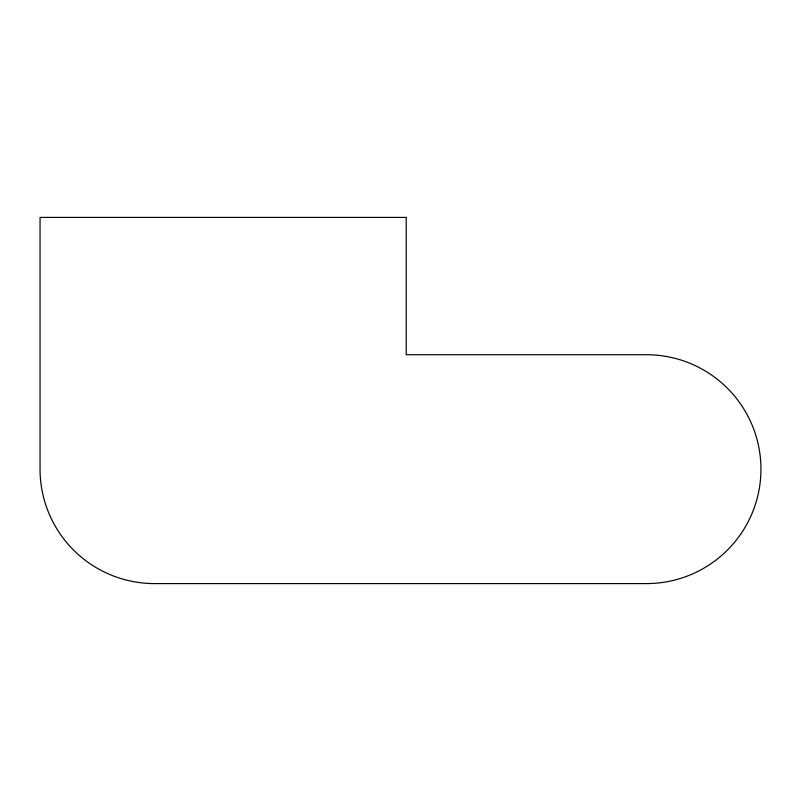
<?xml version="1.0" encoding="UTF-8"?>
<svg xmlns="http://www.w3.org/2000/svg" width="801" height="801" viewBox="0 0 801 801"><rect width="100%" height="100%" fill="white"/><g stroke="black" fill="none" stroke-linecap="round" stroke-linejoin="round"><path stroke-width="1.2" d="M406.217 217.411L40.05 217.411L40.05 469.156A114.433 114.433 0 0 0 154.483 583.589L646.517 583.589A114.433 114.433 0 0 0 760.95 469.156A114.433 114.433 0 0 0 646.517 354.733L406.217 354.733L406.217 217.411"/></g></svg>
